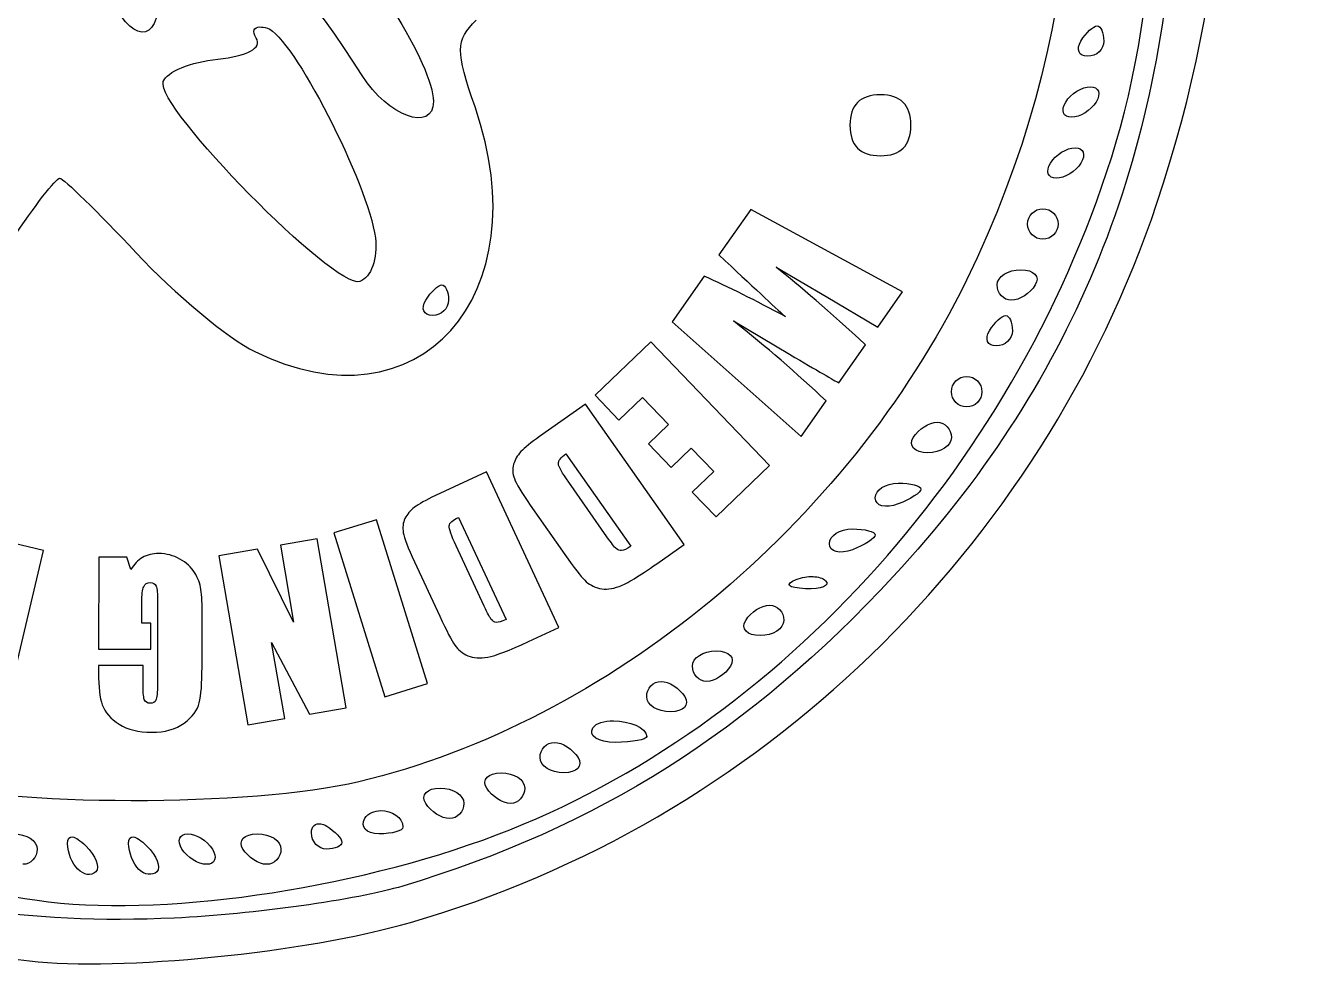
# Model space of a CAD drawing. Extents: x -244.8 to -202.2, y 238.1 to 278.6.
# Drawn here: x -225.87 to -202.2, y 238.11 to 255.62 of the extents above; entities that cross this region are included whole.
import ezdxf

# ---------------------------------------------------------------- set-up
doc = ezdxf.new("R2010")
doc.units = 0
doc.layers.add('Layer_1', color=7, linetype='CONTINUOUS')

msp = doc.modelspace()

# ---------------------------------------------------------------- linework, layer by layer
at = {"layer": 'Layer_1', "color": 7}
for points in [[(-221.533969, 255.591604), (-221.533969, 255.591604)], [(-206.025527, 255.61255), (-206.025527, 255.61255)], [(-206.1501, 254.483661), (-206.1501, 254.483661)], [(-210.038925, 254.335935), (-210.038925, 254.335935)], [(-206.432322, 253.354772), (-206.432322, 253.354772)], [(-212.440571, 252.211002), (-213.029267, 251.37095)], [(-211.969833, 251.143296), (-211.045445, 250.600901), (-210.089637, 250.0337), (-209.628822, 250.69075), (-212.440571, 252.211002), (-212.440571, 252.211002)], [(-207.030393, 252.225883), (-207.030393, 252.225883)], [(-213.303773, 250.979034), (-213.89633, 250.134574), (-211.50626, 248.011843), (-211.045995, 248.668893)], [(-207.436638, 251.096995), (-207.436638, 251.096995)], [(-218.161083, 250.814772), (-218.161083, 250.814772)], [(-207.71886, 250.250328), (-207.71886, 250.250328)], [(-212.759725, 250.150006), (-211.720131, 249.531544)], [(-214.289897, 249.764708), (-215.322322, 248.773072), (-214.882454, 248.315011), (-214.445339, 248.734487), (-213.961373, 248.231228), (-214.333444, 247.874039), (-213.915072, 247.438028), (-213.543001, 247.795215), (-213.126283, 247.360858), (-213.523709, 246.979417), (-213.083837, 246.520806), (-212.090548, 247.474407), (-214.289897, 249.764708), (-214.289897, 249.764708)], [(-210.810627, 249.004582), (-210.317839, 249.707933)], [(-208.441504, 249.121439), (-208.441504, 249.121439)], [(-215.500365, 248.608257), (-216.352546, 248.010189)], [(-214.181859, 245.654847), (-213.676394, 246.009278), (-215.500365, 248.608257), (-215.500365, 248.608257)], [(-208.98886, 248.274772), (-208.98886, 248.274772)], [(-215.864169, 247.689381), (-214.664172, 245.980063)], [(-215.864169, 247.689381), (-215.864169, 247.689381)], [(-217.337016, 247.354795), (-218.280697, 246.914924)], [(-216.55484, 244.216174), (-215.995357, 244.476899), (-217.337016, 247.354795), (-217.337016, 247.354795)], [(-215.104043, 246.152594), (-215.812906, 247.162422)], [(-209.711504, 247.145883), (-209.711504, 247.145883)], [(-216.523421, 246.737985), (-215.884563, 245.827378)], [(-219.372101, 246.469543), (-220.160339, 246.224253), (-219.215558, 243.192568), (-218.42732, 243.438409), (-219.372101, 246.469543), (-219.372101, 246.469543)], [(-217.85571, 246.513641), (-216.973212, 244.620768)], [(-217.85571, 246.513641), (-217.85571, 246.513641)], [(-210.558171, 246.299217), (-210.558171, 246.299217)], [(-226.871937, 242.951135), (-226.271114, 242.808923), (-225.5391, 245.898484), (-226.552783, 246.138813)], [(-220.472328, 246.114561), (-221.153079, 245.997702), (-220.908892, 244.575017), (-221.576412, 245.925492), (-222.289684, 245.803124), (-221.752801, 242.673324), (-221.0726, 242.790181), (-221.314033, 244.199638), (-220.616196, 242.868453), (-219.935995, 242.985312), (-220.472328, 246.114561), (-220.472328, 246.114561)], [(-217.376152, 244.867712), (-217.89705, 245.985575)], [(-223.920731, 245.549564), (-223.996798, 245.777216), (-224.516595, 245.778869), (-224.520453, 244.074512), (-223.553622, 244.072308), (-223.552518, 244.55462), (-223.719537, 244.555174), (-223.718434, 244.931652)], [(-223.404241, 245.842812), (-223.404241, 245.842812)], [(-218.670957, 245.691778), (-218.201322, 244.684158)], [(-211.286877, 245.417825), (-211.286877, 245.417825)], [(-223.426291, 244.956457), (-223.429599, 243.432347)], [(-212.093305, 244.888105), (-212.093305, 244.888105)], [(-222.603326, 243.742681), (-222.601121, 244.685811)], [(-213.081083, 244.041439), (-213.081083, 244.041439)], [(-223.696386, 243.481956), (-223.695283, 243.77024), (-224.521006, 243.772447), (-224.521556, 243.635194)], [(-214.102484, 243.476994), (-214.102484, 243.476994)], [(-214.982225, 242.745534), (-214.982225, 242.745534)], [(-216.07804, 242.348105), (-216.07804, 242.348105)], [(-217.065818, 241.783661), (-217.065818, 241.783661)], [(-218.194707, 241.501439), (-218.194707, 241.501439)], [(-219.293279, 241.083617), (-219.293279, 241.083617)], [(-220.403976, 240.83998), (-220.403976, 240.83998)], [(-225.001114, 240.597447), (-225.001114, 240.597447)], [(-223.872225, 240.597447), (-223.872225, 240.597447)], [(-222.867909, 240.654772), (-222.867909, 240.654772)], [(-221.581374, 240.654772), (-221.581374, 240.654772)]]:
    msp.add_lwpolyline(points, dxfattribs=at)
for points in [[(-215.891178, 273.847304), (-207.33613, 269.731659), (-204.099391, 259.756219), (-208.445913, 250.902416)], [(-204.917031, 252.330063), (-202.20373, 260.412848), (-204.088365, 267.816235), (-210.369655, 273.747534)], [(-205.670545, 253.462813), (-204.798927, 256.361116), (-204.692837, 260.730241), (-205.426905, 263.514773)], [(-219.639992, 254.695328), (-221.427859, 257.54124), (-223.400553, 259.023607), (-224.805983, 258.577537)], [(-220.570995, 257.832296), (-219.539036, 256.830808), (-218.319282, 254.870029), (-218.319282, 254.213016)], [(-204.591265, 257.870328), (-204.86405, 252.943512), (-206.535883, 248.945448), (-209.795288, 245.424991)], [(-223.399283, 256.176995), (-223.399283, 255.241397), (-223.938982, 255.274775), (-224.338002, 256.234873)], [(-217.54758, 254.11049), (-217.909442, 255.152923), (-217.907018, 255.339655), (-217.527183, 255.719487)], [(-222.313387, 254.995742), (-221.763952, 255.049926), (-221.48517, 255.20214), (-221.598462, 255.385452)], [(-221.598462, 255.385452), (-221.677967, 255.514089), (-221.648303, 255.590029), (-221.533969, 255.591604)], [(-221.533969, 255.591604), (-221.495857, 255.592129), (-221.448244, 255.584777), (-221.392307, 255.567903)], [(-221.392307, 255.567903), (-220.935598, 255.43013), (-219.519345, 252.681638), (-219.393048, 251.687897)], [(-206.324838, 255.330328), (-206.228902, 255.485553), (-206.093977, 255.61255), (-206.025527, 255.61255)], [(-206.025527, 255.61255), (-205.957077, 255.61255), (-205.901504, 255.485553), (-205.901504, 255.330328)], [(-206.200262, 255.048106), (-206.364645, 255.048106), (-206.420771, 255.175109), (-206.324838, 255.330328)], [(-205.901504, 255.330328), (-205.901504, 255.175109), (-206.035879, 255.048106), (-206.200262, 255.048106)], [(-223.322112, 254.579021), (-223.262981, 254.759344), (-222.808854, 254.946884), (-222.313387, 254.995742)], [(-218.319282, 254.213016), (-218.319282, 253.628855), (-219.163706, 253.93718), (-219.639992, 254.695328)], [(-219.682436, 250.880366), (-220.137793, 250.725294), (-223.474066, 254.11559), (-223.322112, 254.579021)], [(-206.60706, 254.201439), (-206.511124, 254.356661), (-206.305325, 254.483661), (-206.1501, 254.483661)], [(-206.1501, 254.483661), (-205.99488, 254.483661), (-205.94668, 254.356661), (-206.042615, 254.201439)], [(-210.038925, 254.335935), (-210.41522, 254.335935), (-210.603369, 254.147786), (-210.603369, 253.77149)], [(-209.47448, 253.77149), (-209.47448, 254.147786), (-209.662626, 254.335935), (-210.038925, 254.335935)], [(-206.49902, 253.919217), (-206.654242, 253.919217), (-206.702993, 254.046217), (-206.60706, 254.201439)], [(-206.042615, 254.201439), (-206.138548, 254.046217), (-206.343797, 253.919217), (-206.49902, 253.919217)], [(-221.62492, 249.581704), (-218.60179, 248.091113), (-216.332881, 250.61116), (-217.54758, 254.11049)], [(-210.603369, 253.77149), (-210.603369, 253.395198), (-210.41522, 253.207046), (-210.038925, 253.207046)], [(-210.038925, 253.207046), (-209.662626, 253.207046), (-209.47448, 253.395198), (-209.47448, 253.77149)], [(-217.149051, 240.634929), (-211.878085, 242.630232), (-207.434996, 247.595652), (-205.670545, 253.462813)], [(-206.889282, 253.07255), (-206.793346, 253.227775), (-206.587544, 253.354772), (-206.432322, 253.354772)], [(-206.432322, 253.354772), (-206.2771, 253.354772), (-206.228902, 253.227775), (-206.324838, 253.07255)], [(-206.781242, 252.790328), (-206.936464, 252.790328), (-206.985215, 252.917331), (-206.889282, 253.07255)], [(-206.324838, 253.07255), (-206.420771, 252.917331), (-206.62602, 252.790328), (-206.781242, 252.790328)], [(-226.117323, 251.655927), (-225.704352, 252.279971), (-225.310082, 252.790328), (-225.240893, 252.790328)], [(-225.240893, 252.790328), (-225.171706, 252.790328), (-224.533565, 252.169004), (-223.823166, 251.409533)], [(-218.742616, 239.013805), (-212.301765, 240.867418), (-207.075123, 245.901238), (-204.917031, 252.330063)], [(-207.312615, 251.943661), (-207.312615, 252.098883), (-207.185615, 252.225883), (-207.030393, 252.225883)], [(-207.030393, 252.225883), (-206.875171, 252.225883), (-206.748171, 252.098883), (-206.748171, 251.943661)], [(-207.030393, 251.661439), (-207.185615, 251.661439), (-207.312615, 251.788439), (-207.312615, 251.943661)], [(-206.748171, 251.943661), (-206.748171, 251.788439), (-206.875171, 251.661439), (-207.030393, 251.661439)], [(-219.393048, 251.687897), (-219.344822, 251.308438), (-219.472502, 250.951862), (-219.682436, 250.880366)], [(-223.823166, 251.409533), (-223.112768, 250.650059), (-222.123712, 249.827638), (-221.62492, 249.581704)], [(-213.029267, 251.37095), (-212.407731, 250.788458), (-211.997538, 250.407924), (-211.798956, 250.228831)], [(-210.317839, 249.707933), (-210.98359, 250.323011), (-211.534206, 250.801262), (-211.969833, 251.143296)], [(-208.445913, 250.902416), (-210.676089, 246.359584), (-215.085947, 242.721502), (-219.698974, 241.618296)], [(-211.798956, 250.228831), (-212.348787, 250.526375), (-212.850394, 250.776232), (-213.303773, 250.979034)], [(-207.87706, 250.814772), (-207.87706, 250.969995), (-207.678632, 251.096995), (-207.436638, 251.096995)], [(-207.436638, 251.096995), (-207.194635, 251.096995), (-207.075569, 250.969995), (-207.171504, 250.814772)], [(-218.460394, 250.53255), (-218.364458, 250.687772), (-218.229533, 250.814772), (-218.161083, 250.814772)], [(-218.161083, 250.814772), (-218.092633, 250.814772), (-218.03706, 250.687772), (-218.03706, 250.53255)], [(-207.611373, 250.53255), (-207.757434, 250.53255), (-207.87706, 250.65955), (-207.87706, 250.814772)], [(-207.171504, 250.814772), (-207.267437, 250.65955), (-207.465312, 250.53255), (-207.611373, 250.53255)], [(-218.335818, 250.250328), (-218.500201, 250.250328), (-218.556327, 250.377328), (-218.460394, 250.53255)], [(-218.03706, 250.53255), (-218.03706, 250.377328), (-218.171435, 250.250328), (-218.335818, 250.250328)], [(-208.018171, 249.968106), (-207.922238, 250.123331), (-207.78731, 250.250328), (-207.71886, 250.250328)], [(-207.71886, 250.250328), (-207.65041, 250.250328), (-207.594838, 250.123331), (-207.594838, 249.968106)], [(-211.045995, 248.668893), (-211.586171, 249.178397), (-212.157513, 249.672063), (-212.759725, 250.150006)], [(-207.893595, 249.685883), (-208.057979, 249.685883), (-208.114104, 249.812886), (-208.018171, 249.968106)], [(-207.594838, 249.968106), (-207.594838, 249.812886), (-207.729212, 249.685883), (-207.893595, 249.685883)], [(-211.720131, 249.531544), (-211.196657, 249.223733), (-210.893395, 249.048222), (-210.810627, 249.004582)], [(-208.723727, 248.839217), (-208.723727, 248.994442), (-208.596724, 249.121439), (-208.441504, 249.121439)], [(-208.441504, 249.121439), (-208.286279, 249.121439), (-208.159282, 248.994442), (-208.159282, 248.839217)], [(-208.441504, 248.556994), (-208.596724, 248.556994), (-208.723727, 248.683997), (-208.723727, 248.839217)], [(-208.159282, 248.839217), (-208.159282, 248.683997), (-208.286279, 248.556994), (-208.441504, 248.556994)], [(-209.429282, 247.99255), (-209.333346, 248.147772), (-209.134922, 248.274772), (-208.98886, 248.274772)], [(-208.98886, 248.274772), (-208.842799, 248.274772), (-208.723727, 248.147772), (-208.723727, 247.99255)], [(-216.352546, 248.010189), (-216.514138, 247.896775), (-216.629361, 247.803074), (-216.697605, 247.72962)], [(-209.163595, 247.710328), (-209.405598, 247.710328), (-209.525215, 247.837328), (-209.429282, 247.99255)], [(-208.723727, 247.99255), (-208.723727, 247.837328), (-208.921601, 247.710328), (-209.163595, 247.710328)], [(-216.697605, 247.72962), (-216.765099, 247.655097), (-216.810522, 247.576986), (-216.834308, 247.494803)], [(-216.003627, 247.505276), (-216.00819, 247.559576), (-215.96155, 247.621033), (-215.864169, 247.689381)], [(-216.834308, 247.494803), (-216.857346, 247.41155), (-216.8523, 247.323362), (-216.818873, 247.23022)], [(-215.812906, 247.162422), (-215.934578, 247.335788), (-215.998307, 247.44991), (-216.003627, 247.505276)], [(-216.818873, 247.23022), (-216.785766, 247.135255), (-216.68716, 246.971278), (-216.523421, 246.737985)], [(-210.134838, 246.872481), (-210.134838, 247.022832), (-209.944338, 247.145883), (-209.711504, 247.145883)], [(-209.711504, 247.145883), (-209.478668, 247.145883), (-209.288171, 247.096094), (-209.288171, 247.035088)], [(-218.280697, 246.914924), (-218.459626, 246.831502), (-218.58927, 246.759244), (-218.669303, 246.698849)], [(-209.711504, 246.761686), (-209.944338, 246.67234), (-210.134838, 246.722132), (-210.134838, 246.872481)], [(-209.288171, 247.035088), (-209.288171, 246.974086), (-209.478668, 246.851037), (-209.711504, 246.761686)], [(-218.669303, 246.698849), (-218.748782, 246.637268), (-218.80736, 246.568352), (-218.845142, 246.491591)], [(-218.845142, 246.491591), (-218.882372, 246.413646), (-218.892645, 246.325661), (-218.876008, 246.228111)], [(-218.024933, 246.356544), (-218.019938, 246.410804), (-217.963541, 246.463363), (-217.85571, 246.513641)], [(-218.876008, 246.228111), (-218.860009, 246.128822), (-218.791398, 245.950099), (-218.670957, 245.691778)], [(-217.89705, 245.985575), (-217.986557, 246.177539), (-218.029378, 246.301096), (-218.024933, 246.356544)], [(-210.981504, 246.025814), (-210.981504, 246.176165), (-210.791002, 246.299217), (-210.558171, 246.299217)], [(-210.558171, 246.299217), (-210.325335, 246.299217), (-210.134838, 246.249424), (-210.134838, 246.188422)], [(-210.134838, 246.188422), (-210.134838, 246.127417), (-210.325335, 246.004368), (-210.558171, 245.915019)], [(-214.934267, 245.934312), (-214.965043, 245.962229), (-215.021423, 246.034876), (-215.104043, 246.152594)], [(-214.832294, 245.897933), (-214.869562, 245.894137), (-214.90349, 245.906394), (-214.934267, 245.934312)], [(-214.664172, 245.980063), (-214.738012, 245.928238), (-214.794273, 245.900657), (-214.832294, 245.897933)], [(-210.558171, 245.915019), (-210.791002, 245.825673), (-210.981504, 245.875466), (-210.981504, 246.025814)], [(-223.70686, 245.771153), (-223.793265, 245.721671), (-223.864283, 245.647489), (-223.920731, 245.549564)], [(-223.404241, 245.842812), (-223.520602, 245.843083), (-223.621764, 245.819329), (-223.70686, 245.771153)], [(-223.014532, 245.741938), (-223.135969, 245.808903), (-223.265656, 245.842491), (-223.404241, 245.842812)], [(-222.740579, 245.490035), (-222.803105, 245.589543), (-222.89441, 245.673674), (-223.014532, 245.741938)], [(-215.884563, 245.827378), (-215.711814, 245.58124), (-215.588816, 245.421878), (-215.515249, 245.348924)], [(-222.623722, 245.178046), (-222.639157, 245.286598), (-222.678055, 245.390523), (-222.740579, 245.490035)], [(-214.874738, 245.235371), (-214.7392, 245.285774), (-214.508255, 245.425764), (-214.181859, 245.654847)], [(-223.718434, 244.931652), (-223.718089, 245.07939), (-223.706606, 245.178371), (-223.684259, 245.229309)], [(-223.684259, 245.229309), (-223.663223, 245.28025), (-223.622583, 245.306068), (-223.562441, 245.305927)], [(-223.562441, 245.305927), (-223.507532, 245.3058), (-223.47095, 245.283174), (-223.45275, 245.238679)], [(-223.45275, 245.238679), (-223.434527, 245.192877), (-223.425933, 245.098965), (-223.426291, 244.956457)], [(-209.795288, 245.424991), (-212.461777, 242.544936), (-215.266564, 240.774502), (-218.883727, 239.687941)], [(-215.515249, 245.348924), (-215.440932, 245.274894), (-215.349842, 245.22487), (-215.241847, 245.19844)], [(-215.241847, 245.19844), (-215.133849, 245.172013), (-215.011344, 245.184219), (-214.874738, 245.235371)], [(-211.427989, 245.192928), (-211.756763, 245.206469), (-211.824003, 245.273164), (-211.598866, 245.363255)], [(-211.598866, 245.363255), (-211.497, 245.404022), (-211.384919, 245.421861), (-211.286877, 245.417825)], [(-211.057572, 245.341205), (-210.963789, 245.247425), (-211.130481, 245.18068), (-211.427989, 245.192928)], [(-211.286877, 245.417825), (-211.188833, 245.413787), (-211.10446, 245.388096), (-211.057572, 245.341205)], [(-222.601121, 244.685811), (-222.600605, 244.90415), (-222.608281, 245.068186), (-222.623722, 245.178046)], [(-217.246615, 244.622972), (-217.272038, 244.655839), (-217.315378, 244.737365), (-217.376152, 244.867712)], [(-212.533727, 244.605883), (-212.437791, 244.761105), (-212.239366, 244.888105), (-212.093305, 244.888105)], [(-212.093305, 244.888105), (-211.947244, 244.888105), (-211.828171, 244.761105), (-211.828171, 244.605883)], [(-218.201322, 244.684158), (-218.074251, 244.411616), (-217.980986, 244.233068), (-217.921304, 244.148376)], [(-217.152358, 244.569505), (-217.189719, 244.572282), (-217.221195, 244.590104), (-217.246615, 244.622972)], [(-216.973212, 244.620768), (-217.054978, 244.582645), (-217.114448, 244.56554), (-217.152358, 244.569505)], [(-212.26804, 244.323661), (-212.510043, 244.323661), (-212.62966, 244.450661), (-212.533727, 244.605883)], [(-211.828171, 244.605883), (-211.828171, 244.450661), (-212.026046, 244.323661), (-212.26804, 244.323661)], [(-223.11706, 239.094834), (-228.508964, 238.840549), (-232.991026, 240.587973), (-236.82027, 244.437213)], [(-217.921304, 244.148376), (-217.861069, 244.062498), (-217.779936, 243.997042), (-217.678218, 243.952144)], [(-217.310558, 243.924582), (-217.168298, 243.950518), (-216.916254, 244.047667), (-216.55484, 244.216174)], [(-213.521505, 243.759217), (-213.521505, 243.914439), (-213.323077, 244.041439), (-213.081083, 244.041439)], [(-213.081083, 244.041439), (-212.83908, 244.041439), (-212.720013, 243.914439), (-212.815949, 243.759217)], [(-217.678218, 243.952144), (-217.576502, 243.907245), (-217.454003, 243.898092), (-217.310558, 243.924582)], [(-224.521556, 243.635194), (-224.522163, 243.375016), (-224.498507, 243.177068), (-224.45045, 243.040984)], [(-222.654038, 243.081773), (-222.621041, 243.218975), (-222.60404, 243.43936), (-222.603326, 243.742681)], [(-213.255818, 243.476994), (-213.401879, 243.476994), (-213.521505, 243.603994), (-213.521505, 243.759217)], [(-212.815949, 243.759217), (-212.911882, 243.603994), (-213.109756, 243.476994), (-213.255818, 243.476994)], [(-223.673786, 243.140755), (-223.6893, 243.186551), (-223.696745, 243.300224), (-223.696386, 243.481956)], [(-223.429599, 243.432347), (-223.429977, 243.270227), (-223.439316, 243.170013), (-223.457711, 243.130832)], [(-214.368171, 243.194772), (-214.368171, 243.349994), (-214.248546, 243.476994), (-214.102484, 243.476994)], [(-214.102484, 243.476994), (-213.956423, 243.476994), (-213.758546, 243.349994), (-213.662616, 243.194772)], [(-223.561891, 243.071853), (-223.620725, 243.071988), (-223.658202, 243.094959), (-223.673786, 243.140755)], [(-223.457711, 243.130832), (-223.476106, 243.091651), (-223.510902, 243.071732), (-223.561891, 243.071853)], [(-222.935157, 242.705845), (-222.780615, 242.81923), (-222.687041, 242.944571), (-222.654038, 243.081773)], [(-213.927749, 242.91255), (-214.169744, 242.91255), (-214.368171, 243.03955), (-214.368171, 243.194772)], [(-213.662616, 243.194772), (-213.56668, 243.03955), (-213.685755, 242.91255), (-213.927749, 242.91255)], [(-224.45045, 243.040984), (-224.402394, 242.903592), (-224.298838, 242.784635), (-224.139563, 242.684898)], [(-224.139563, 242.684898), (-223.980288, 242.585169), (-223.779509, 242.534987), (-223.537636, 242.534417)], [(-223.537636, 242.534417), (-223.291841, 242.533844), (-223.091008, 242.591155), (-222.935157, 242.705845)], [(-214.949151, 242.348105), (-215.268759, 242.348105), (-215.454859, 242.469757), (-215.363115, 242.618201)], [(-215.363115, 242.618201), (-215.306639, 242.709578), (-215.152783, 242.747676), (-214.982225, 242.745534)], [(-214.982225, 242.745534), (-214.697956, 242.741963), (-214.368171, 242.626227), (-214.368171, 242.4589)], [(-214.368171, 242.4589), (-214.368171, 242.397898), (-214.629546, 242.348105), (-214.949151, 242.348105)], [(-216.343727, 242.065883), (-216.343727, 242.221105), (-216.224101, 242.348105), (-216.07804, 242.348105)], [(-216.07804, 242.348105), (-215.931979, 242.348105), (-215.734104, 242.221105), (-215.638171, 242.065883)], [(-215.903305, 241.783661), (-216.145299, 241.783661), (-216.343727, 241.910661), (-216.343727, 242.065883)], [(-215.638171, 242.065883), (-215.542235, 241.910661), (-215.661311, 241.783661), (-215.903305, 241.783661)], [(-217.331505, 241.501439), (-217.427438, 241.656661), (-217.307812, 241.783661), (-217.065818, 241.783661)], [(-217.065818, 241.783661), (-216.823824, 241.783661), (-216.625949, 241.656661), (-216.625949, 241.501439)], [(-219.698974, 241.618296), (-221.672334, 241.146364), (-226.21594, 241.151353), (-227.94295, 241.627668)], [(-218.460394, 241.219216), (-218.556327, 241.374439), (-218.436701, 241.501439), (-218.194707, 241.501439)], [(-218.194707, 241.501439), (-217.952712, 241.501439), (-217.754838, 241.374439), (-217.754838, 241.219216)], [(-216.891083, 241.219216), (-217.037144, 241.219216), (-217.235569, 241.346216), (-217.331505, 241.501439)], [(-216.625949, 241.501439), (-216.625949, 241.346216), (-216.745021, 241.219216), (-216.891083, 241.219216)], [(-231.86595, 241.283157), (-229.751521, 240.274099), (-228.104644, 239.781274), (-225.65706, 239.423908)], [(-218.019972, 240.936994), (-218.166033, 240.936994), (-218.364458, 241.063994), (-218.460394, 241.219216)], [(-217.754838, 241.219216), (-217.754838, 241.063994), (-217.87391, 240.936994), (-218.019972, 240.936994)], [(-219.585975, 240.941956), (-219.525562, 241.039701), (-219.412084, 241.083143), (-219.293279, 241.083617)], [(-219.293279, 241.083617), (-219.095272, 241.08441), (-218.883727, 240.965521), (-218.883727, 240.779348)], [(-220.57706, 240.67131), (-220.57706, 240.794596), (-220.505181, 240.856996), (-220.403976, 240.83998)], [(-220.403976, 240.83998), (-220.370242, 240.83431), (-220.333641, 240.819866), (-220.294838, 240.795883)], [(-220.294838, 240.795883), (-220.139613, 240.69995), (-220.012616, 240.565576), (-220.012616, 240.497125)], [(-219.323596, 240.654772), (-219.565593, 240.654772), (-219.683471, 240.784202), (-219.585975, 240.941956)], [(-218.883727, 240.779348), (-218.883727, 240.710898), (-219.081601, 240.654772), (-219.323596, 240.654772)], [(-226.096929, 240.654772), (-225.854935, 240.654772), (-225.65706, 240.527772), (-225.65706, 240.37255)], [(-225.65706, 239.423908), (-223.435653, 239.099567), (-219.860964, 239.608346), (-217.149051, 240.634929)], [(-225.092616, 240.476179), (-225.092616, 240.564599), (-225.059288, 240.604821), (-225.001114, 240.597447)], [(-224.570062, 239.954178), (-224.758414, 239.765826), (-225.092616, 240.099474), (-225.092616, 240.476179)], [(-225.001114, 240.597447), (-224.942937, 240.590073), (-224.859833, 240.534991), (-224.758578, 240.433736)], [(-223.963727, 240.476179), (-223.963727, 240.564599), (-223.930399, 240.604821), (-223.872225, 240.597447)], [(-223.775211, 239.996621), (-223.878691, 240.100101), (-223.963727, 240.315781), (-223.963727, 240.476179)], [(-223.872225, 240.597447), (-223.814048, 240.590073), (-223.730945, 240.534991), (-223.629689, 240.433736)], [(-222.975949, 240.37255), (-223.071882, 240.527772), (-223.023134, 240.654772), (-222.867909, 240.654772)], [(-222.867909, 240.654772), (-222.71269, 240.654772), (-222.507435, 240.527772), (-222.411505, 240.37255)], [(-221.84706, 240.37255), (-221.942993, 240.527772), (-221.823368, 240.654772), (-221.581374, 240.654772)], [(-221.581374, 240.654772), (-221.339379, 240.654772), (-221.141505, 240.527772), (-221.141505, 240.37255)], [(-220.294838, 240.37255), (-220.450057, 240.37255), (-220.57706, 240.506927), (-220.57706, 240.67131)], [(-220.012616, 240.497125), (-220.012616, 240.428675), (-220.139613, 240.37255), (-220.294838, 240.37255)], [(-232.767737, 240.42602), (-230.798052, 239.407903), (-228.033866, 238.565921), (-225.798172, 238.303288)], [(-225.65706, 240.37255), (-225.65706, 240.217328), (-225.776133, 240.090328), (-225.922194, 240.090328)], [(-224.758578, 240.433736), (-224.574902, 240.250054), (-224.489863, 240.034374), (-224.570062, 239.954178)], [(-223.629689, 240.433736), (-223.44601, 240.250054), (-223.360974, 240.034374), (-223.441173, 239.954178)], [(-222.518989, 240.090328), (-222.674211, 240.090328), (-222.880016, 240.217328), (-222.975949, 240.37255)], [(-222.411505, 240.37255), (-222.315569, 240.217328), (-222.363767, 240.090328), (-222.518989, 240.090328)], [(-221.406638, 240.090328), (-221.5527, 240.090328), (-221.751125, 240.217328), (-221.84706, 240.37255)], [(-221.141505, 240.37255), (-221.141505, 240.217328), (-221.260574, 240.090328), (-221.406638, 240.090328)], [(-223.441173, 239.954178), (-223.521375, 239.873979), (-223.671732, 239.893139), (-223.775211, 239.996621)], [(-218.883727, 239.687941), (-219.737449, 239.431491), (-221.642446, 239.164376), (-223.11706, 239.094834)], [(-225.798172, 238.303288), (-224.132665, 238.107637), (-220.684384, 238.454982), (-218.742616, 239.013805)]]:
    msp.add_open_spline(points, degree=3, dxfattribs=at)

doc.saveas('drawing.dxf')
